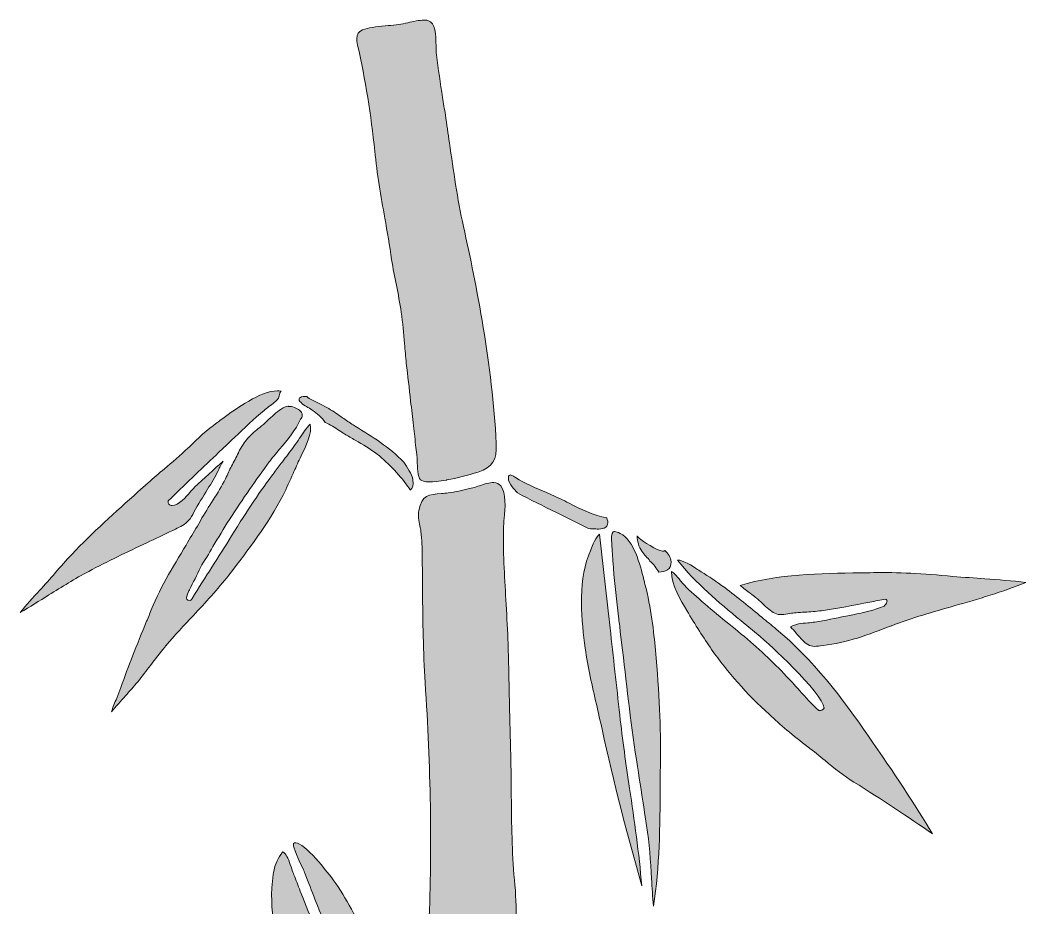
# Model space of a CAD drawing. Header units: inches. Extents: x 36 to 174, y -287 to -10.
# Drawn here: x 68.6 to 174, y -103.4 to -10.4 of the extents above; entities that cross this region are included whole.
import ezdxf

# ---------------------------------------------------------------- set-up
doc = ezdxf.new("R2010")
doc.units = ezdxf.units.IN
doc.header["$MEASUREMENT"] = 0
doc.layers.add('_U+0421_U+043B_U+043E_U+0439 1', color=7, linetype='Continuous')

# ---------------------------------------------------------------- blocks, each defined once
blk = doc.blocks.new('block 2')
at = {"layer": '_U+0421_U+043B_U+043E_U+0439 1', "true_color": 0xffffff}
h = blk.add_hatch(color=7, dxfattribs=at)
h.dxf.hatch_style = 2
edge = h.paths.add_edge_path()
edge.add_spline(control_points=[(105.8, -24.13), (106.04, -26.49), (106.45, -28.87), (106.86, -31.16), (107.1, -32.58), (107.36, -34.05), (107.57, -35.51), (107.71, -36.41), (107.89, -37.32), (108.07, -38.2), (108.25, -39.12), (108.44, -40.07), (108.58, -41.02), (108.73, -42.12), (108.83, -43.24), (108.92, -44.31), (108.98, -45), (109.04, -45.68), (109.11, -46.36), (109.11, -46.36), (109.11, -46.36), (109.11, -46.36), (109.26, -47.69), (109.41, -49.01), (109.56, -50.34), (109.66, -51.19), (109.76, -52.05), (109.85, -52.91), (109.94, -53.67), (110.03, -54.43), (110.12, -55.19), (110.12, -55.19), (110.21, -55.93), (110.21, -55.93), (110.23, -56.08), (110.24, -56.31), (110.25, -56.57), (110.27, -57.22), (110.31, -58.3), (110.59, -58.57), (110.88, -58.85), (111.79, -58.86), (113.31, -58.6), (113.31, -58.6), (113.37, -58.58), (113.37, -58.58), (114.42, -58.4), (115.51, -58.13), (116.62, -57.76), (118.16, -57.26), (118.62, -56.53), (118.53, -54.77), (118.1, -46.44), (116.47, -38.24), (115.1, -32.04), (114.46, -29.14), (114.04, -26.16), (113.63, -23.28), (113.49, -22.3), (113.34, -21.32), (113.2, -20.34), (113.1, -19.73), (113.01, -19.12), (112.91, -18.51), (112.69, -17.05), (112.45, -15.55), (112.26, -14.05), (112.23, -13.79), (112.22, -13.45), (112.22, -13.09), (112.21, -12), (112.19, -10.66), (111.36, -10.45), (111.24, -10.42), (111.1, -10.41), (110.95, -10.41), (110.45, -10.41), (109.83, -10.56), (109.26, -10.69), (108.92, -10.77), (108.59, -10.84), (108.32, -10.88), (107.95, -10.92), (107.58, -10.96), (107.22, -10.99), (106.78, -11.03), (106.33, -11.07), (105.89, -11.13), (105, -11.27), (104.34, -11.4), (104.08, -11.79), (103.9, -12.05), (103.88, -12.44), (104.01, -13.02), (104.82, -16.64), (105.42, -20.38), (105.8, -24.13)], knot_values=[0, 0, 0, 0, 1, 1, 1, 2, 2, 2, 3, 3, 3, 4, 4, 4, 5, 5, 5, 6, 6, 6, 7, 7, 7, 8, 8, 8, 9, 9, 9, 10, 10, 10, 11, 11, 11, 12, 12, 12, 13, 13, 13, 14, 14, 14, 15, 15, 15, 16, 16, 16, 17, 17, 17, 18, 18, 18, 19, 19, 19, 20, 20, 20, 21, 21, 21, 22, 22, 22, 23, 23, 23, 24, 24, 24, 25, 25, 25, 26, 26, 26, 27, 27, 27, 28, 28, 28, 29, 29, 29, 30, 30, 30, 31, 31, 31, 32, 32, 32, 32], degree=3, periodic=1)
h = blk.add_hatch(color=7, dxfattribs=at)
h.dxf.hatch_style = 2
edge = h.paths.add_edge_path()
edge.add_spline(control_points=[(75.83, -68.17), (77.83, -67.12), (79.9, -66.13), (81.91, -65.18), (82.81, -64.75), (83.72, -64.32), (84.63, -63.88), (84.72, -63.83), (84.82, -63.79), (84.92, -63.74), (85.44, -63.49), (85.93, -63.26), (86.3, -62.85), (86.51, -62.61), (86.69, -62.28), (86.86, -61.96), (87.3, -61.14), (87.81, -60.36), (88.29, -59.56), (88.67, -58.93), (89.07, -58.3), (89.39, -57.63), (89.47, -57.46), (89.56, -57.28), (89.65, -57.11), (89.72, -56.97), (89.8, -56.72), (89.91, -56.62), (88.93, -57.51), (87.91, -58.43), (86.93, -59.36), (86.82, -59.46), (86.68, -59.62), (86.51, -59.81), (86, -60.4), (85.27, -61.24), (84.57, -61.27), (84.45, -61.25), (84.31, -61.22), (84.23, -61.14), (84.16, -61.05), (84.15, -60.92), (84.16, -60.79), (85.8, -59.15), (87.51, -57.54), (89.17, -55.98), (89.71, -55.46), (90.26, -54.95), (90.8, -54.43), (90.8, -54.43), (91.14, -54.11), (91.14, -54.11), (92.13, -53.17), (93.15, -52.2), (94.21, -51.3), (94.36, -51.17), (94.54, -51.04), (94.72, -50.91), (95.1, -50.63), (95.5, -50.34), (95.71, -50.03), (95.72, -50.01), (95.75, -49.89), (95.78, -49.78), (95.83, -49.59), (95.86, -49.47), (95.88, -49.42), (95.91, -49.36), (95.95, -49.32), (95.99, -49.29), (95.86, -49.27), (95.73, -49.25), (95.59, -49.25), (93.85, -49.25), (91.25, -51.15), (89.89, -52.14), (89.66, -52.31), (89.46, -52.46), (89.29, -52.58), (88.22, -53.33), (87.27, -54.25), (86.35, -55.14), (86.35, -55.14), (86.21, -55.27), (86.21, -55.27), (85.42, -56.03), (84.58, -56.74), (83.76, -57.43), (83.2, -57.9), (82.61, -58.4), (82.05, -58.9), (82.05, -58.9), (80.99, -59.85), (80.99, -59.85), (78.65, -61.94), (76.23, -64.11), (74.06, -66.39), (73.47, -67.02), (72.89, -67.68), (72.33, -68.33), (71.8, -68.94), (71.25, -69.58), (70.68, -70.18), (69.98, -70.93), (69.27, -71.69), (68.65, -72.48), (69.67, -71.89), (70.68, -71.26), (71.66, -70.64), (73.01, -69.8), (74.4, -68.93), (75.83, -68.17)], knot_values=[0, 0, 0, 0, 1, 1, 1, 2, 2, 2, 3, 3, 3, 4, 4, 4, 5, 5, 5, 6, 6, 6, 7, 7, 7, 8, 8, 8, 9, 9, 9, 10, 10, 10, 11, 11, 11, 12, 12, 12, 13, 13, 13, 14, 14, 14, 15, 15, 15, 16, 16, 16, 17, 17, 17, 18, 18, 18, 19, 19, 19, 20, 20, 20, 21, 21, 21, 22, 22, 22, 23, 23, 23, 24, 24, 24, 25, 25, 25, 26, 26, 26, 27, 27, 27, 28, 28, 28, 29, 29, 29, 30, 30, 30, 31, 31, 31, 32, 32, 32, 33, 33, 33, 34, 34, 34, 35, 35, 35, 36, 36, 36, 37, 37, 37, 37], degree=3, periodic=1)
h = blk.add_hatch(color=7, dxfattribs=at)
h.dxf.hatch_style = 2
edge = h.paths.add_edge_path()
edge.add_spline(control_points=[(99.26, -51.27), (99.76, -51.63), (100.28, -52.04), (100.61, -52.57), (101.11, -52.76), (101.62, -53.1), (102.09, -53.41), (102.28, -53.54), (102.46, -53.66), (102.63, -53.77), (103, -53.99), (103.37, -54.21), (103.75, -54.42), (104.54, -54.87), (105.35, -55.34), (106.06, -55.9), (107.26, -56.84), (108.57, -58.24), (109.4, -59.46), (109.45, -59.53), (109.48, -59.6), (109.51, -59.67), (109.76, -59.47), (109.88, -59.11), (109.8, -58.58), (109.69, -57.94), (109.2, -57.28), (108.85, -56.72), (107.31, -55.15), (105.57, -54.07), (103.74, -52.94), (103.74, -52.94), (103.55, -52.82), (103.55, -52.82), (103.17, -52.59), (102.8, -52.32), (102.43, -52.07), (101.97, -51.74), (101.49, -51.41), (100.99, -51.12), (100.43, -50.79), (99.81, -50.5), (99.27, -50.24), (98.99, -50.1), (98.81, -49.99), (98.67, -49.86), (98.54, -49.85), (98.41, -49.84), (98.3, -49.85), (97.83, -49.93), (97.72, -50.15), (98.08, -50.49), (98.42, -50.81), (98.87, -51.01), (99.26, -51.27)], knot_values=[0, 0, 0, 0, 1, 1, 1, 2, 2, 2, 3, 3, 3, 4, 4, 4, 5, 5, 5, 6, 6, 6, 7, 7, 7, 8, 8, 8, 9, 9, 9, 10, 10, 10, 11, 11, 11, 12, 12, 12, 13, 13, 13, 14, 14, 14, 15, 15, 15, 16, 16, 16, 17, 17, 17, 18, 18, 18, 18], degree=3, periodic=1)
h = blk.add_hatch(color=7, dxfattribs=at)
h.dxf.hatch_style = 2
edge = h.paths.add_edge_path()
edge.add_spline(control_points=[(94.13, -52.77), (94.01, -52.87), (93.89, -52.98), (93.77, -53.08), (93.32, -53.44), (92.88, -53.81), (92.5, -54.23), (92.32, -54.44), (92.14, -54.65), (92, -54.88), (91.83, -55.13), (91.68, -55.41), (91.54, -55.7), (91.53, -55.72), (91.52, -55.73), (91.51, -55.74), (91.3, -56.22), (91.04, -56.67), (90.8, -57.13), (90.57, -57.56), (90.39, -58.02), (90.16, -58.46), (89.77, -59.22), (89.34, -59.96), (88.88, -60.68), (88.42, -61.4), (87.95, -62.1), (87.54, -62.86), (87.54, -62.86), (87.22, -63.42), (87.22, -63.42), (86.83, -64.08), (86.43, -64.75), (86.03, -65.41), (84.63, -67.73), (83.18, -70.13), (82.2, -72.67), (82.2, -72.68), (81.9, -73.4), (81.9, -73.4), (81.41, -74.59), (80.9, -75.83), (80.42, -77.06), (80.02, -78.1), (79.59, -79.21), (79.2, -80.34), (79.07, -80.71), (78.92, -81.08), (78.77, -81.44), (78.57, -81.91), (78.37, -82.4), (78.22, -82.9), (78.69, -82.31), (79.19, -81.75), (79.69, -81.2), (80.12, -80.72), (80.56, -80.23), (80.97, -79.74), (81.42, -79.18), (81.87, -78.59), (82.3, -78.03), (82.79, -77.39), (83.29, -76.73), (83.82, -76.1), (83.83, -76.08), (83.85, -76.07), (83.86, -76.05), (83.86, -76.05), (83.86, -76.03), (83.86, -76.03), (83.88, -76), (83.9, -75.97), (83.93, -75.94), (83.93, -75.94), (83.91, -75.98), (83.91, -75.98), (84.84, -74.88), (85.83, -73.82), (86.8, -72.79), (88.06, -71.44), (89.36, -70.04), (90.51, -68.56), (92.54, -65.93), (94.64, -63.21), (96.19, -60.18), (96.57, -59.44), (96.91, -58.66), (97.25, -57.91), (97.49, -57.37), (97.73, -56.84), (97.98, -56.31), (97.98, -56.31), (98.1, -56.05), (98.1, -56.05), (98.53, -55.18), (99.28, -53.63), (99.04, -52.73), (98.63, -53.16), (98.27, -53.7), (97.92, -54.22), (97.72, -54.53), (97.53, -54.81), (97.33, -55.08), (96.93, -55.62), (96.52, -56.15), (96.12, -56.69), (95.83, -57.07), (95.54, -57.45), (95.25, -57.83), (93.87, -59.67), (92.46, -61.77), (90.81, -64.44), (90.13, -65.55), (89.42, -66.67), (88.73, -67.74), (88.05, -68.81), (87.35, -69.91), (86.68, -71), (86.65, -71.04), (86.63, -71.09), (86.6, -71.13), (86.54, -71.18), (86.49, -71.23), (86.45, -71.23), (85.72, -71.25), (86.29, -70.31), (86.39, -70.11), (86.79, -69.33), (87.16, -68.55), (87.53, -67.76), (87.98, -67.03), (88.43, -66.3), (88.85, -65.58), (89.41, -64.64), (89.98, -63.67), (90.58, -62.74), (92.01, -60.52), (93.37, -58.55), (94.75, -56.71), (95.07, -56.27), (95.44, -55.84), (95.83, -55.38), (96.67, -54.38), (97.53, -53.36), (98.03, -52.23), (98.14, -52.12), (98.19, -51.97), (98.2, -51.83), (98.2, -51.63), (98.11, -51.43), (97.93, -51.29), (97.65, -51.08), (97.15, -50.85), (96.78, -50.88), (96.75, -50.87), (96.71, -50.87), (96.68, -50.87), (96.54, -50.87), (96.41, -50.93), (96.2, -51.05), (95.69, -51.32), (95.2, -51.78), (94.72, -52.23), (94.52, -52.42), (94.32, -52.61), (94.13, -52.77)], knot_values=[0, 0, 0, 0, 1, 1, 1, 2, 2, 2, 3, 3, 3, 4, 4, 4, 5, 5, 5, 6, 6, 6, 7, 7, 7, 8, 8, 8, 9, 9, 9, 10, 10, 10, 11, 11, 11, 12, 12, 12, 13, 13, 13, 14, 14, 14, 15, 15, 15, 16, 16, 16, 17, 17, 17, 18, 18, 18, 19, 19, 19, 20, 20, 20, 21, 21, 21, 22, 22, 22, 23, 23, 23, 24, 24, 24, 25, 25, 25, 26, 26, 26, 27, 27, 27, 28, 28, 28, 29, 29, 29, 30, 30, 30, 31, 31, 31, 32, 32, 32, 33, 33, 33, 34, 34, 34, 35, 35, 35, 36, 36, 36, 37, 37, 37, 38, 38, 38, 39, 39, 39, 40, 40, 40, 41, 41, 41, 42, 42, 42, 43, 43, 43, 44, 44, 44, 45, 45, 45, 46, 46, 46, 47, 47, 47, 48, 48, 48, 49, 49, 49, 50, 50, 50, 51, 51, 51, 52, 52, 52, 53, 53, 53, 54, 54, 54, 55, 55, 55, 55], degree=3, periodic=1)
h = blk.add_hatch(color=7, dxfattribs=at)
h.dxf.hatch_style = 2
edge = h.paths.add_edge_path()
edge.add_spline(control_points=[(116.79, -59.2), (116.53, -59.28), (116.29, -59.36), (116.07, -59.42), (116.07, -59.42), (115.72, -59.5), (115.72, -59.5), (114.99, -59.68), (114.25, -59.86), (113.51, -59.95), (113.26, -59.98), (113.03, -59.99), (112.8, -60.01), (111.49, -60.12), (110.7, -60.18), (110.42, -61.8), (110.32, -62.35), (110.42, -62.87), (110.53, -63.41), (110.57, -63.61), (110.61, -63.8), (110.64, -64), (110.76, -64.85), (110.77, -65.7), (110.77, -66.53), (110.78, -66.72), (110.78, -66.91), (110.78, -67.09), (110.8, -68.13), (110.8, -69.16), (110.81, -70.2), (110.84, -73.36), (110.87, -76.63), (111.08, -79.82), (111.67, -88.58), (111.81, -97.1), (111.48, -105.13), (111.48, -105.13), (111.47, -105.26), (111.47, -105.26), (111.39, -107.22), (111.31, -109.06), (113.35, -109.67), (115.36, -110.28), (117.09, -110.54), (118.95, -109.85), (119.11, -109.79), (119.28, -109.74), (119.46, -109.69), (119.97, -109.55), (120.46, -109.42), (120.68, -108.99), (120.92, -108.54), (120.82, -107.71), (120.74, -107.05), (120.71, -106.77), (120.68, -106.51), (120.67, -106.29), (120.66, -105.82), (120.65, -105.35), (120.64, -104.88), (120.61, -103.38), (120.59, -101.96), (120.44, -100.48), (120.16, -97.57), (120.14, -94.61), (120.11, -91.73), (120.1, -90.32), (120.09, -88.86), (120.05, -87.42), (119.99, -85.62), (119.96, -83.83), (119.92, -82.03), (119.87, -79.82), (119.83, -77.52), (119.75, -75.27), (119.7, -73.89), (119.62, -72.5), (119.54, -71.15), (119.39, -68.62), (119.23, -66), (119.3, -63.41), (119.31, -63.2), (119.33, -62.94), (119.36, -62.63), (119.46, -61.56), (119.61, -59.93), (119, -59.22), (118.82, -59), (118.58, -58.89), (118.27, -58.87), (117.85, -58.84), (117.28, -59.03), (116.79, -59.2)], knot_values=[0, 0, 0, 0, 1, 1, 1, 2, 2, 2, 3, 3, 3, 4, 4, 4, 5, 5, 5, 6, 6, 6, 7, 7, 7, 8, 8, 8, 9, 9, 9, 10, 10, 10, 11, 11, 11, 12, 12, 12, 13, 13, 13, 14, 14, 14, 15, 15, 15, 16, 16, 16, 17, 17, 17, 18, 18, 18, 19, 19, 19, 20, 20, 20, 21, 21, 21, 22, 22, 22, 23, 23, 23, 24, 24, 24, 25, 25, 25, 26, 26, 26, 27, 27, 27, 28, 28, 28, 29, 29, 29, 30, 30, 30, 31, 31, 31, 31], degree=3, periodic=1)
h = blk.add_hatch(color=7, dxfattribs=at)
h.dxf.hatch_style = 2
edge = h.paths.add_edge_path()
edge.add_spline(control_points=[(120.74, -59.95), (122.09, -60.66), (123.48, -61.34), (124.83, -62), (125.94, -62.55), (127.09, -63.11), (128.21, -63.69), (128.46, -63.7), (128.71, -63.71), (128.95, -63.73), (129.36, -63.75), (130.04, -63.78), (130.2, -63.24), (130.26, -63.03), (130.19, -62.78), (130.1, -62.56), (128.75, -62.33), (127.43, -61.67), (126.16, -61.02), (125.56, -60.72), (124.94, -60.41), (124.33, -60.15), (124.33, -60.15), (123.78, -59.91), (123.78, -59.91), (122.68, -59.45), (121.54, -58.97), (120.56, -58.33), (120.39, -58.22), (120.27, -58.17), (120.18, -58.14), (120.11, -58.11), (120.07, -58.1), (120.03, -58.05), (119.9, -58.07), (119.81, -58.12), (119.8, -58.35), (119.79, -58.7), (120, -59.06), (120.21, -59.32), (120.4, -59.54), (120.58, -59.73), (120.74, -59.95)], knot_values=[0, 0, 0, 0, 1, 1, 1, 2, 2, 2, 3, 3, 3, 4, 4, 4, 5, 5, 5, 6, 6, 6, 7, 7, 7, 8, 8, 8, 9, 9, 9, 10, 10, 10, 11, 11, 11, 12, 12, 12, 13, 13, 13, 14, 14, 14, 14], degree=3, periodic=1)
h = blk.add_hatch(color=7, dxfattribs=at)
h.dxf.hatch_style = 2
edge = h.paths.add_edge_path()
edge.add_spline(control_points=[(128.23, -66.43), (128.23, -66.43), (128.19, -66.53), (128.19, -66.53), (127.09, -69.51), (127.47, -73.48), (127.85, -76.22), (128.13, -78.21), (128.58, -80.18), (129.02, -82.09), (129.22, -82.95), (129.43, -83.84), (129.62, -84.72), (130.79, -90.23), (132.29, -95.76), (133.77, -101.13), (133.5, -97.7), (133, -94.25), (132.5, -90.91), (132.13, -88.4), (131.75, -85.8), (131.47, -83.23), (131.14, -80.19), (130.79, -77.1), (130.46, -74.11), (130.09, -70.89), (129.72, -67.55), (129.36, -64.27), (129.04, -64.52), (128.66, -65.24), (128.23, -66.43)], knot_values=[0, 0, 0, 0, 1, 1, 1, 2, 2, 2, 3, 3, 3, 4, 4, 4, 5, 5, 5, 6, 6, 6, 7, 7, 7, 8, 8, 8, 9, 9, 9, 10, 10, 10, 10], degree=3, periodic=1)
h = blk.add_hatch(color=7, dxfattribs=at)
h.dxf.hatch_style = 2
edge = h.paths.add_edge_path()
edge.add_spline(control_points=[(130.63, -65.29), (130.67, -65.98), (130.72, -66.68), (130.77, -67.36), (130.77, -67.36), (130.81, -67.85), (130.81, -67.85), (130.93, -69.54), (131.14, -71.26), (131.34, -72.92), (131.41, -73.45), (131.47, -73.98), (131.53, -74.5), (131.53, -74.5), (131.76, -76.44), (131.76, -76.44), (132.22, -80.44), (132.7, -84.59), (133.33, -88.63), (133.33, -88.63), (133.33, -88.63), (133.33, -88.63), (133.58, -90.23), (133.83, -91.83), (134.08, -93.43), (134.08, -93.43), (134.29, -94.79), (134.29, -94.79), (134.58, -96.65), (134.69, -98.53), (134.8, -100.36), (134.85, -101.31), (134.91, -102.28), (135, -103.25), (135.66, -99.11), (135.68, -94.83), (135.71, -90.69), (135.71, -89.8), (135.72, -88.91), (135.73, -88.02), (135.78, -84.58), (135.61, -80.89), (135.21, -76.42), (135.04, -74.5), (134.76, -71.98), (134.11, -69.5), (134.07, -69.35), (134.03, -69.2), (133.99, -69.04), (133.58, -67.4), (132.96, -64.93), (131.53, -64.19), (131.28, -64.07), (131.07, -64), (130.93, -64), (130.87, -64), (130.82, -64.01), (130.79, -64.03), (130.58, -64.17), (130.6, -64.74), (130.63, -65.25), (130.63, -65.25), (130.63, -65.29), (130.63, -65.29)], knot_values=[0, 0, 0, 0, 1, 1, 1, 2, 2, 2, 3, 3, 3, 4, 4, 4, 5, 5, 5, 6, 6, 6, 7, 7, 7, 8, 8, 8, 9, 9, 9, 10, 10, 10, 11, 11, 11, 12, 12, 12, 13, 13, 13, 14, 14, 14, 15, 15, 15, 16, 16, 16, 17, 17, 17, 18, 18, 18, 19, 19, 19, 20, 20, 20, 21, 21, 21, 21], degree=3, periodic=1)
h = blk.add_hatch(color=7, dxfattribs=at)
h.dxf.hatch_style = 2
edge = h.paths.add_edge_path()
edge.add_spline(control_points=[(134.63, -67.09), (135.03, -67.43), (135.32, -67.82), (135.56, -68.25), (136.23, -68.23), (136.89, -67.98), (136.85, -67.18), (136.83, -66.71), (136.56, -66.29), (136.2, -66), (136.2, -66), (136.2, -66), (136.2, -66), (136.12, -66.05), (136.09, -66.07), (135.95, -66.06), (135.42, -66), (133.84, -65.02), (133.49, -64.68), (133.41, -64.61), (133.35, -64.53), (133.29, -64.45), (133.33, -65.02), (133.44, -65.58), (133.78, -66.07), (134.03, -66.43), (134.39, -66.73), (134.63, -67.09)], knot_values=[0, 0, 0, 0, 1, 1, 1, 2, 2, 2, 3, 3, 3, 4, 4, 4, 5, 5, 5, 6, 6, 6, 7, 7, 7, 8, 8, 8, 9, 9, 9, 9], degree=3, periodic=1)
h = blk.add_hatch(color=7, dxfattribs=at)
h.dxf.hatch_style = 2
edge = h.paths.add_edge_path()
edge.add_spline(control_points=[(141.1, -76.35), (142.75, -78.73), (144.73, -80.96), (147.16, -83.18), (148.22, -84.15), (149.64, -85.41), (151.17, -86.55), (151.79, -87.01), (152.39, -87.51), (152.98, -87.99), (153.94, -88.78), (154.93, -89.59), (156, -90.25), (158.88, -92.02), (161.73, -93.95), (164.24, -95.67), (162.41, -92.65), (160.26, -89.37), (157.52, -85.42), (154.88, -81.61), (151.66, -77.3), (147.85, -74.21), (147.36, -73.8), (146.86, -73.39), (146.36, -72.98), (145.11, -71.94), (143.8, -70.87), (142.47, -69.87), (141.6, -69.23), (140.8, -68.69), (140.01, -68.22), (139.91, -68.15), (139.78, -68.07), (139.63, -67.97), (139.08, -67.61), (138.11, -66.98), (137.52, -66.98), (139.44, -69.42), (141.83, -71.4), (144.15, -73.31), (144.93, -73.95), (145.74, -74.62), (146.52, -75.3), (146.58, -75.35), (152.79, -80.89), (152.87, -82.49), (152.75, -82.69), (152.59, -82.81), (152.33, -82.74), (151.59, -82.11), (150.93, -81.37), (150.29, -80.65), (150.11, -80.44), (149.93, -80.24), (149.75, -80.04), (148.36, -78.49), (146.81, -76.98), (145.16, -75.55), (144.32, -74.83), (143.44, -74.11), (142.59, -73.42), (141.76, -72.74), (140.89, -72.03), (140.06, -71.31), (139.29, -70.65), (138.62, -70.01), (138.01, -69.36), (137.9, -69.24), (137.79, -69.1), (137.68, -68.96), (137.45, -68.68), (137.19, -68.36), (136.9, -68.17), (136.84, -69.54), (137.87, -71.24), (138.49, -72.28), (139.4, -73.79), (140.25, -75.12), (141.1, -76.35)], knot_values=[0, 0, 0, 0, 1, 1, 1, 2, 2, 2, 3, 3, 3, 4, 4, 4, 5, 5, 5, 6, 6, 6, 7, 7, 7, 8, 8, 8, 9, 9, 9, 10, 10, 10, 11, 11, 11, 12, 12, 12, 13, 13, 13, 14, 14, 14, 15, 15, 15, 16, 16, 16, 17, 17, 17, 18, 18, 18, 19, 19, 19, 20, 20, 20, 21, 21, 21, 22, 22, 22, 23, 23, 23, 24, 24, 24, 25, 25, 25, 26, 26, 26, 26], degree=3, periodic=1)
h = blk.add_hatch(color=7, dxfattribs=at)
h.dxf.hatch_style = 2
edge = h.paths.add_edge_path()
edge.add_spline(control_points=[(145.71, -70.91), (145.95, -71.09), (146.19, -71.31), (146.44, -71.55), (146.86, -71.94), (147.29, -72.35), (147.72, -72.56), (148.17, -72.78), (148.74, -72.69), (149.29, -72.59), (149.51, -72.56), (149.73, -72.52), (149.95, -72.5), (150.25, -72.48), (150.55, -72.46), (150.84, -72.44), (151.42, -72.41), (152.02, -72.37), (152.61, -72.29), (154.3, -72.05), (156.02, -71.71), (157.68, -71.39), (158.23, -71.28), (158.78, -71.18), (159.33, -71.07), (159.43, -71.12), (159.5, -71.2), (159.46, -71.37), (159.42, -71.53), (159.27, -71.67), (159.17, -71.8), (158.13, -72.26), (157.03, -72.48), (155.89, -72.71), (155.65, -72.76), (155.41, -72.81), (155.17, -72.86), (155.17, -72.86), (155.14, -72.86), (155.14, -72.86), (154.08, -73.09), (153, -73.31), (151.91, -73.48), (151.67, -73.52), (151.41, -73.54), (151.16, -73.56), (150.52, -73.61), (149.87, -73.66), (149.37, -73.99), (149.57, -74.19), (149.75, -74.42), (149.94, -74.63), (150.27, -75.02), (150.62, -75.43), (151, -75.72), (151.5, -76.1), (151.88, -76.05), (152.51, -75.97), (152.51, -75.97), (152.78, -75.94), (152.78, -75.94), (155.21, -75.68), (157.57, -74.78), (159.85, -73.9), (159.88, -73.88), (159.92, -73.87), (159.96, -73.86), (162.1, -73.04), (164.33, -72.41), (166.49, -71.79), (168.99, -71.08), (171.58, -70.34), (174.02, -69.32), (172.59, -69.16), (171.14, -69.05), (169.73, -68.95), (168.63, -68.87), (167.5, -68.79), (166.38, -68.69), (163.26, -68.39), (160.53, -68.26), (158.06, -68.3), (157.61, -68.31), (157.15, -68.32), (156.69, -68.32), (152.43, -68.38), (148.02, -68.44), (144.09, -69.64), (144.44, -69.93), (144.8, -70.21), (145.15, -70.47), (145.34, -70.62), (145.53, -70.76), (145.71, -70.91)], knot_values=[0, 0, 0, 0, 1, 1, 1, 2, 2, 2, 3, 3, 3, 4, 4, 4, 5, 5, 5, 6, 6, 6, 7, 7, 7, 8, 8, 8, 9, 9, 9, 10, 10, 10, 11, 11, 11, 12, 12, 12, 13, 13, 13, 14, 14, 14, 15, 15, 15, 16, 16, 16, 17, 17, 17, 18, 18, 18, 19, 19, 19, 20, 20, 20, 21, 21, 21, 22, 22, 22, 23, 23, 23, 24, 24, 24, 25, 25, 25, 26, 26, 26, 27, 27, 27, 28, 28, 28, 29, 29, 29, 30, 30, 30, 31, 31, 31, 31], degree=3, periodic=1)
h = blk.add_hatch(color=7, dxfattribs=at)
h.dxf.hatch_style = 2
edge = h.paths.add_edge_path()
edge.add_spline(control_points=[(111.36, -133.17), (111.23, -132.32), (111.09, -131.44), (110.91, -130.6), (110.54, -128.85), (110.12, -127.08), (109.71, -125.37), (109.47, -124.36), (109.23, -123.35), (108.99, -122.34), (108.82, -121.59), (108.65, -120.83), (108.48, -120.07), (107.53, -115.89), (106.55, -111.55), (105.07, -107.46), (104.17, -104.98), (103.07, -102.82), (101.71, -100.87), (100.75, -99.5), (98.47, -96.66), (97.52, -96.6), (97.42, -96.59), (97.35, -96.61), (97.29, -96.68), (97.21, -96.86), (97.52, -97.73), (98.25, -99.28), (98.36, -99.52), (98.45, -99.71), (98.48, -99.79), (98.48, -99.79), (98.77, -100.54), (98.77, -100.54), (99.1, -101.41), (99.44, -102.32), (99.8, -103.19), (100.84, -105.72), (101.79, -108.01), (102.84, -110.31), (102.84, -110.31), (102.91, -110.46), (102.91, -110.46), (103.65, -112.08), (104.41, -113.76), (105.03, -115.48), (105.15, -115.82), (105.28, -116.16), (105.42, -116.51), (105.9, -117.73), (106.43, -119.08), (106.39, -120.4), (106.37, -120.46), (106.34, -120.51), (106.31, -120.55), (106.09, -120.83), (105.82, -120.65), (105.64, -120.45), (105.45, -119.88), (105.25, -119.3), (105.06, -118.73), (104.66, -117.53), (104.24, -116.29), (103.79, -115.09), (103.08, -113.18), (102.19, -111.28), (101.33, -109.44), (100.8, -108.31), (100.26, -107.15), (99.76, -105.99), (99.24, -104.79), (98.73, -103.56), (98.25, -102.33), (98.25, -102.33), (97.99, -101.66), (97.99, -101.66), (97.77, -101.09), (97.55, -100.53), (97.33, -99.97), (97.25, -99.8), (97.18, -99.57), (97.1, -99.33), (96.92, -98.76), (96.69, -98.05), (96.4, -97.76), (96.23, -97.59), (96.18, -97.56), (96.16, -97.56), (96.14, -97.57), (96.04, -97.72), (95.96, -97.85), (95.92, -97.91), (95.88, -97.97), (95.83, -98.05), (95.42, -98.66), (95.27, -99.32), (95.17, -99.94), (94.87, -101.83), (95.02, -103.63), (95.2, -105.14), (95.2, -105.14), (95.2, -105.14), (95.2, -105.14), (95.37, -106.61), (95.73, -107.99), (96.32, -109.36), (96.41, -109.57), (96.5, -109.83), (96.59, -110.09), (96.71, -110.44), (96.84, -110.83), (96.99, -111.14), (97.15, -111.64), (97.46, -112.14), (97.65, -112.61), (97.81, -112.99), (98, -113.33), (98.2, -113.65), (98.34, -113.98), (98.53, -114.31), (98.71, -114.63), (98.82, -114.82), (98.92, -115), (99.01, -115.17), (99.7, -116.49), (100.52, -117.77), (101.31, -119.01), (101.31, -119.01), (101.8, -119.78), (101.8, -119.78), (103.28, -122.11), (104.76, -124.49), (106.2, -126.79), (108.02, -129.7), (109.9, -132.71), (111.79, -135.66), (111.61, -134.83), (111.48, -133.99), (111.36, -133.17)], knot_values=[0, 0, 0, 0, 1, 1, 1, 2, 2, 2, 3, 3, 3, 4, 4, 4, 5, 5, 5, 6, 6, 6, 7, 7, 7, 8, 8, 8, 9, 9, 9, 10, 10, 10, 11, 11, 11, 12, 12, 12, 13, 13, 13, 14, 14, 14, 15, 15, 15, 16, 16, 16, 17, 17, 17, 18, 18, 18, 19, 19, 19, 20, 20, 20, 21, 21, 21, 22, 22, 22, 23, 23, 23, 24, 24, 24, 25, 25, 25, 26, 26, 26, 27, 27, 27, 28, 28, 28, 29, 29, 29, 30, 30, 30, 31, 31, 31, 32, 32, 32, 33, 33, 33, 34, 34, 34, 35, 35, 35, 36, 36, 36, 37, 37, 37, 38, 38, 38, 39, 39, 39, 40, 40, 40, 41, 41, 41, 42, 42, 42, 43, 43, 43, 44, 44, 44, 45, 45, 45, 46, 46, 46, 46], degree=3, periodic=1)
at = {"layer": '_U+0421_U+043B_U+043E_U+0439 1', "lineweight": 0}
for points, knots in [([(105.8, -24.13), (106.04, -26.49), (106.45, -28.87), (106.86, -31.16), (107.1, -32.58), (107.36, -34.05), (107.57, -35.51), (107.71, -36.41), (107.89, -37.32), (108.07, -38.2), (108.25, -39.12), (108.44, -40.07), (108.58, -41.02), (108.73, -42.12), (108.83, -43.24), (108.92, -44.31), (108.98, -45), (109.04, -45.68), (109.11, -46.36), (109.11, -46.36), (109.11, -46.36), (109.11, -46.36), (109.26, -47.69), (109.41, -49.01), (109.56, -50.34), (109.66, -51.19), (109.76, -52.05), (109.85, -52.91), (109.94, -53.67), (110.03, -54.43), (110.12, -55.19), (110.12, -55.19), (110.21, -55.93), (110.21, -55.93), (110.23, -56.08), (110.24, -56.31), (110.25, -56.57), (110.27, -57.22), (110.31, -58.3), (110.59, -58.57), (110.88, -58.85), (111.79, -58.86), (113.31, -58.6), (113.31, -58.6), (113.37, -58.58), (113.37, -58.58), (114.42, -58.4), (115.51, -58.13), (116.62, -57.76), (118.16, -57.26), (118.62, -56.53), (118.53, -54.77), (118.1, -46.44), (116.47, -38.24), (115.1, -32.04), (114.46, -29.14), (114.04, -26.16), (113.63, -23.28), (113.49, -22.3), (113.34, -21.32), (113.2, -20.34), (113.1, -19.73), (113.01, -19.12), (112.91, -18.51), (112.69, -17.05), (112.45, -15.55), (112.26, -14.05), (112.23, -13.79), (112.22, -13.45), (112.22, -13.09), (112.21, -12), (112.19, -10.66), (111.36, -10.45), (111.24, -10.42), (111.1, -10.41), (110.95, -10.41), (110.45, -10.41), (109.83, -10.56), (109.26, -10.69), (108.92, -10.77), (108.59, -10.84), (108.32, -10.88), (107.95, -10.92), (107.58, -10.96), (107.22, -10.99), (106.78, -11.03), (106.33, -11.07), (105.89, -11.13), (105, -11.27), (104.34, -11.4), (104.08, -11.79), (103.9, -12.05), (103.88, -12.44), (104.01, -13.02), (104.82, -16.64), (105.42, -20.38), (105.8, -24.13)], [0, 0, 0, 0, 1, 1, 1, 2, 2, 2, 3, 3, 3, 4, 4, 4, 5, 5, 5, 6, 6, 6, 7, 7, 7, 8, 8, 8, 9, 9, 9, 10, 10, 10, 11, 11, 11, 12, 12, 12, 13, 13, 13, 14, 14, 14, 15, 15, 15, 16, 16, 16, 17, 17, 17, 18, 18, 18, 19, 19, 19, 20, 20, 20, 21, 21, 21, 22, 22, 22, 23, 23, 23, 24, 24, 24, 25, 25, 25, 26, 26, 26, 27, 27, 27, 28, 28, 28, 29, 29, 29, 30, 30, 30, 31, 31, 31, 32, 32, 32, 32]), ([(75.83, -68.17), (77.83, -67.12), (79.9, -66.13), (81.91, -65.18), (82.81, -64.75), (83.72, -64.32), (84.63, -63.88), (84.72, -63.83), (84.82, -63.79), (84.92, -63.74), (85.44, -63.49), (85.93, -63.26), (86.3, -62.85), (86.51, -62.61), (86.69, -62.28), (86.86, -61.96), (87.3, -61.14), (87.81, -60.36), (88.29, -59.56), (88.67, -58.93), (89.07, -58.3), (89.39, -57.63), (89.47, -57.46), (89.56, -57.28), (89.65, -57.11), (89.72, -56.97), (89.8, -56.72), (89.91, -56.62), (88.93, -57.51), (87.91, -58.43), (86.93, -59.36), (86.82, -59.46), (86.68, -59.62), (86.51, -59.81), (86, -60.4), (85.27, -61.24), (84.57, -61.27), (84.45, -61.25), (84.31, -61.22), (84.23, -61.14), (84.16, -61.05), (84.15, -60.92), (84.16, -60.79), (85.8, -59.15), (87.51, -57.54), (89.17, -55.98), (89.71, -55.46), (90.26, -54.95), (90.8, -54.43), (90.8, -54.43), (91.14, -54.11), (91.14, -54.11), (92.13, -53.17), (93.15, -52.2), (94.21, -51.3), (94.36, -51.17), (94.54, -51.04), (94.72, -50.91), (95.1, -50.63), (95.5, -50.34), (95.71, -50.03), (95.72, -50.01), (95.75, -49.89), (95.78, -49.78), (95.83, -49.59), (95.86, -49.47), (95.88, -49.42), (95.91, -49.36), (95.95, -49.32), (95.99, -49.29), (95.86, -49.27), (95.73, -49.25), (95.59, -49.25), (93.85, -49.25), (91.25, -51.15), (89.89, -52.14), (89.66, -52.31), (89.46, -52.46), (89.29, -52.58), (88.22, -53.33), (87.27, -54.25), (86.35, -55.14), (86.35, -55.14), (86.21, -55.27), (86.21, -55.27), (85.42, -56.03), (84.58, -56.74), (83.76, -57.43), (83.2, -57.9), (82.61, -58.4), (82.05, -58.9), (82.05, -58.9), (80.99, -59.85), (80.99, -59.85), (78.65, -61.94), (76.23, -64.11), (74.06, -66.39), (73.47, -67.02), (72.89, -67.68), (72.33, -68.33), (71.8, -68.94), (71.25, -69.58), (70.68, -70.18), (69.98, -70.93), (69.27, -71.69), (68.65, -72.48), (69.67, -71.89), (70.68, -71.26), (71.66, -70.64), (73.01, -69.8), (74.4, -68.93), (75.83, -68.17)], [0, 0, 0, 0, 1, 1, 1, 2, 2, 2, 3, 3, 3, 4, 4, 4, 5, 5, 5, 6, 6, 6, 7, 7, 7, 8, 8, 8, 9, 9, 9, 10, 10, 10, 11, 11, 11, 12, 12, 12, 13, 13, 13, 14, 14, 14, 15, 15, 15, 16, 16, 16, 17, 17, 17, 18, 18, 18, 19, 19, 19, 20, 20, 20, 21, 21, 21, 22, 22, 22, 23, 23, 23, 24, 24, 24, 25, 25, 25, 26, 26, 26, 27, 27, 27, 28, 28, 28, 29, 29, 29, 30, 30, 30, 31, 31, 31, 32, 32, 32, 33, 33, 33, 34, 34, 34, 35, 35, 35, 36, 36, 36, 37, 37, 37, 37]), ([(99.26, -51.27), (99.76, -51.63), (100.28, -52.04), (100.61, -52.57), (101.11, -52.76), (101.62, -53.1), (102.09, -53.41), (102.28, -53.54), (102.46, -53.66), (102.63, -53.77), (103, -53.99), (103.37, -54.21), (103.75, -54.42), (104.54, -54.87), (105.35, -55.34), (106.06, -55.9), (107.26, -56.84), (108.57, -58.24), (109.4, -59.46), (109.45, -59.53), (109.48, -59.6), (109.51, -59.67), (109.76, -59.47), (109.88, -59.11), (109.8, -58.58), (109.69, -57.94), (109.2, -57.28), (108.85, -56.72), (107.31, -55.15), (105.57, -54.07), (103.74, -52.94), (103.74, -52.94), (103.55, -52.82), (103.55, -52.82), (103.17, -52.59), (102.8, -52.32), (102.43, -52.07), (101.97, -51.74), (101.49, -51.41), (100.99, -51.12), (100.43, -50.79), (99.81, -50.5), (99.27, -50.24), (98.99, -50.1), (98.81, -49.99), (98.67, -49.86), (98.54, -49.85), (98.41, -49.84), (98.3, -49.85), (97.83, -49.93), (97.72, -50.15), (98.08, -50.49), (98.42, -50.81), (98.87, -51.01), (99.26, -51.27)], [0, 0, 0, 0, 1, 1, 1, 2, 2, 2, 3, 3, 3, 4, 4, 4, 5, 5, 5, 6, 6, 6, 7, 7, 7, 8, 8, 8, 9, 9, 9, 10, 10, 10, 11, 11, 11, 12, 12, 12, 13, 13, 13, 14, 14, 14, 15, 15, 15, 16, 16, 16, 17, 17, 17, 18, 18, 18, 18]), ([(94.13, -52.77), (94.01, -52.87), (93.89, -52.98), (93.77, -53.08), (93.32, -53.44), (92.88, -53.81), (92.5, -54.23), (92.32, -54.44), (92.14, -54.65), (92, -54.88), (91.83, -55.13), (91.68, -55.41), (91.54, -55.7), (91.53, -55.72), (91.52, -55.73), (91.51, -55.74), (91.3, -56.22), (91.04, -56.67), (90.8, -57.13), (90.57, -57.56), (90.39, -58.02), (90.16, -58.46), (89.77, -59.22), (89.34, -59.96), (88.88, -60.68), (88.42, -61.4), (87.95, -62.1), (87.54, -62.86), (87.54, -62.86), (87.22, -63.42), (87.22, -63.42), (86.83, -64.08), (86.43, -64.75), (86.03, -65.41), (84.63, -67.73), (83.18, -70.13), (82.2, -72.67), (82.2, -72.68), (81.9, -73.4), (81.9, -73.4), (81.41, -74.59), (80.9, -75.83), (80.42, -77.06), (80.02, -78.1), (79.59, -79.21), (79.2, -80.34), (79.07, -80.71), (78.92, -81.08), (78.77, -81.44), (78.57, -81.91), (78.37, -82.4), (78.22, -82.9), (78.69, -82.31), (79.19, -81.75), (79.69, -81.2), (80.12, -80.72), (80.56, -80.23), (80.97, -79.74), (81.42, -79.18), (81.87, -78.59), (82.3, -78.03), (82.79, -77.39), (83.29, -76.73), (83.82, -76.1), (83.83, -76.08), (83.85, -76.07), (83.86, -76.05), (83.86, -76.05), (83.86, -76.03), (83.86, -76.03), (83.88, -76), (83.9, -75.97), (83.93, -75.94), (83.93, -75.94), (83.91, -75.98), (83.91, -75.98), (84.84, -74.88), (85.83, -73.82), (86.8, -72.79), (88.06, -71.44), (89.36, -70.04), (90.51, -68.56), (92.54, -65.93), (94.64, -63.21), (96.19, -60.18), (96.57, -59.44), (96.91, -58.66), (97.25, -57.91), (97.49, -57.37), (97.73, -56.84), (97.98, -56.31), (97.98, -56.31), (98.1, -56.05), (98.1, -56.05), (98.53, -55.18), (99.28, -53.63), (99.04, -52.73), (98.63, -53.16), (98.27, -53.7), (97.92, -54.22), (97.72, -54.53), (97.53, -54.81), (97.33, -55.08), (96.93, -55.62), (96.52, -56.15), (96.12, -56.69), (95.83, -57.07), (95.54, -57.45), (95.25, -57.83), (93.87, -59.67), (92.46, -61.77), (90.81, -64.44), (90.13, -65.55), (89.42, -66.67), (88.73, -67.74), (88.05, -68.81), (87.35, -69.91), (86.68, -71), (86.65, -71.04), (86.63, -71.09), (86.6, -71.13), (86.54, -71.18), (86.49, -71.23), (86.45, -71.23), (85.72, -71.25), (86.29, -70.31), (86.39, -70.11), (86.79, -69.33), (87.16, -68.55), (87.53, -67.76), (87.98, -67.03), (88.43, -66.3), (88.85, -65.58), (89.41, -64.64), (89.98, -63.67), (90.58, -62.74), (92.01, -60.52), (93.37, -58.55), (94.75, -56.71), (95.07, -56.27), (95.44, -55.84), (95.83, -55.38), (96.67, -54.38), (97.53, -53.36), (98.03, -52.23), (98.14, -52.12), (98.19, -51.97), (98.2, -51.83), (98.2, -51.63), (98.11, -51.43), (97.93, -51.29), (97.65, -51.08), (97.15, -50.85), (96.78, -50.88), (96.75, -50.87), (96.71, -50.87), (96.68, -50.87), (96.54, -50.87), (96.41, -50.93), (96.2, -51.05), (95.69, -51.32), (95.2, -51.78), (94.72, -52.23), (94.52, -52.42), (94.32, -52.61), (94.13, -52.77)], [0, 0, 0, 0, 1, 1, 1, 2, 2, 2, 3, 3, 3, 4, 4, 4, 5, 5, 5, 6, 6, 6, 7, 7, 7, 8, 8, 8, 9, 9, 9, 10, 10, 10, 11, 11, 11, 12, 12, 12, 13, 13, 13, 14, 14, 14, 15, 15, 15, 16, 16, 16, 17, 17, 17, 18, 18, 18, 19, 19, 19, 20, 20, 20, 21, 21, 21, 22, 22, 22, 23, 23, 23, 24, 24, 24, 25, 25, 25, 26, 26, 26, 27, 27, 27, 28, 28, 28, 29, 29, 29, 30, 30, 30, 31, 31, 31, 32, 32, 32, 33, 33, 33, 34, 34, 34, 35, 35, 35, 36, 36, 36, 37, 37, 37, 38, 38, 38, 39, 39, 39, 40, 40, 40, 41, 41, 41, 42, 42, 42, 43, 43, 43, 44, 44, 44, 45, 45, 45, 46, 46, 46, 47, 47, 47, 48, 48, 48, 49, 49, 49, 50, 50, 50, 51, 51, 51, 52, 52, 52, 53, 53, 53, 54, 54, 54, 55, 55, 55, 55]), ([(116.79, -59.2), (116.53, -59.28), (116.29, -59.36), (116.07, -59.42), (116.07, -59.42), (115.72, -59.5), (115.72, -59.5), (114.99, -59.68), (114.25, -59.86), (113.51, -59.95), (113.26, -59.98), (113.03, -59.99), (112.8, -60.01), (111.49, -60.12), (110.7, -60.18), (110.42, -61.8), (110.32, -62.35), (110.42, -62.87), (110.53, -63.41), (110.57, -63.61), (110.61, -63.8), (110.64, -64), (110.76, -64.85), (110.77, -65.7), (110.77, -66.53), (110.78, -66.72), (110.78, -66.91), (110.78, -67.09), (110.8, -68.13), (110.8, -69.16), (110.81, -70.2), (110.84, -73.36), (110.87, -76.63), (111.08, -79.82), (111.67, -88.58), (111.81, -97.1), (111.48, -105.13), (111.48, -105.13), (111.47, -105.26), (111.47, -105.26), (111.39, -107.22), (111.31, -109.06), (113.35, -109.67), (115.36, -110.28), (117.09, -110.54), (118.95, -109.85), (119.11, -109.79), (119.28, -109.74), (119.46, -109.69), (119.97, -109.55), (120.46, -109.42), (120.68, -108.99), (120.92, -108.54), (120.82, -107.71), (120.74, -107.05), (120.71, -106.77), (120.68, -106.51), (120.67, -106.29), (120.66, -105.82), (120.65, -105.35), (120.64, -104.88), (120.61, -103.38), (120.59, -101.96), (120.44, -100.48), (120.16, -97.57), (120.14, -94.61), (120.11, -91.73), (120.1, -90.32), (120.09, -88.86), (120.05, -87.42), (119.99, -85.62), (119.96, -83.83), (119.92, -82.03), (119.87, -79.82), (119.83, -77.52), (119.75, -75.27), (119.7, -73.89), (119.62, -72.5), (119.54, -71.15), (119.39, -68.62), (119.23, -66), (119.3, -63.41), (119.31, -63.2), (119.33, -62.94), (119.36, -62.63), (119.46, -61.56), (119.61, -59.93), (119, -59.22), (118.82, -59), (118.58, -58.89), (118.27, -58.87), (117.85, -58.84), (117.28, -59.03), (116.79, -59.2)], [0, 0, 0, 0, 1, 1, 1, 2, 2, 2, 3, 3, 3, 4, 4, 4, 5, 5, 5, 6, 6, 6, 7, 7, 7, 8, 8, 8, 9, 9, 9, 10, 10, 10, 11, 11, 11, 12, 12, 12, 13, 13, 13, 14, 14, 14, 15, 15, 15, 16, 16, 16, 17, 17, 17, 18, 18, 18, 19, 19, 19, 20, 20, 20, 21, 21, 21, 22, 22, 22, 23, 23, 23, 24, 24, 24, 25, 25, 25, 26, 26, 26, 27, 27, 27, 28, 28, 28, 29, 29, 29, 30, 30, 30, 31, 31, 31, 31]), ([(120.74, -59.95), (122.09, -60.66), (123.48, -61.34), (124.83, -62), (125.94, -62.55), (127.09, -63.11), (128.21, -63.69), (128.46, -63.7), (128.71, -63.71), (128.95, -63.73), (129.36, -63.75), (130.04, -63.78), (130.2, -63.24), (130.26, -63.03), (130.19, -62.78), (130.1, -62.56), (128.75, -62.33), (127.43, -61.67), (126.16, -61.02), (125.56, -60.72), (124.94, -60.41), (124.33, -60.15), (124.33, -60.15), (123.78, -59.91), (123.78, -59.91), (122.68, -59.45), (121.54, -58.97), (120.56, -58.33), (120.39, -58.22), (120.27, -58.17), (120.18, -58.14), (120.11, -58.11), (120.07, -58.1), (120.03, -58.05), (119.9, -58.07), (119.81, -58.12), (119.8, -58.35), (119.79, -58.7), (120, -59.06), (120.21, -59.32), (120.4, -59.54), (120.58, -59.73), (120.74, -59.95)], [0, 0, 0, 0, 1, 1, 1, 2, 2, 2, 3, 3, 3, 4, 4, 4, 5, 5, 5, 6, 6, 6, 7, 7, 7, 8, 8, 8, 9, 9, 9, 10, 10, 10, 11, 11, 11, 12, 12, 12, 13, 13, 13, 14, 14, 14, 14]), ([(128.23, -66.43), (128.23, -66.43), (128.19, -66.53), (128.19, -66.53), (127.09, -69.51), (127.47, -73.48), (127.85, -76.22), (128.13, -78.21), (128.58, -80.18), (129.02, -82.09), (129.22, -82.95), (129.43, -83.84), (129.62, -84.72), (130.79, -90.23), (132.29, -95.76), (133.77, -101.13), (133.5, -97.7), (133, -94.25), (132.5, -90.91), (132.13, -88.4), (131.75, -85.8), (131.47, -83.23), (131.14, -80.19), (130.79, -77.1), (130.46, -74.11), (130.09, -70.89), (129.72, -67.55), (129.36, -64.27), (129.04, -64.52), (128.66, -65.24), (128.23, -66.43)], [0, 0, 0, 0, 1, 1, 1, 2, 2, 2, 3, 3, 3, 4, 4, 4, 5, 5, 5, 6, 6, 6, 7, 7, 7, 8, 8, 8, 9, 9, 9, 10, 10, 10, 10]), ([(130.63, -65.29), (130.67, -65.98), (130.72, -66.68), (130.77, -67.36), (130.77, -67.36), (130.81, -67.85), (130.81, -67.85), (130.93, -69.54), (131.14, -71.26), (131.34, -72.92), (131.41, -73.45), (131.47, -73.98), (131.53, -74.5), (131.53, -74.5), (131.76, -76.44), (131.76, -76.44), (132.22, -80.44), (132.7, -84.59), (133.33, -88.63), (133.33, -88.63), (133.33, -88.63), (133.33, -88.63), (133.58, -90.23), (133.83, -91.83), (134.08, -93.43), (134.08, -93.43), (134.29, -94.79), (134.29, -94.79), (134.58, -96.65), (134.69, -98.53), (134.8, -100.36), (134.85, -101.31), (134.91, -102.28), (135, -103.25), (135.66, -99.11), (135.68, -94.83), (135.71, -90.69), (135.71, -89.8), (135.72, -88.91), (135.73, -88.02), (135.78, -84.58), (135.61, -80.89), (135.21, -76.42), (135.04, -74.5), (134.76, -71.98), (134.11, -69.5), (134.07, -69.35), (134.03, -69.2), (133.99, -69.04), (133.58, -67.4), (132.96, -64.93), (131.53, -64.19), (131.28, -64.07), (131.07, -64), (130.93, -64), (130.87, -64), (130.82, -64.01), (130.79, -64.03), (130.58, -64.17), (130.6, -64.74), (130.63, -65.25), (130.63, -65.25), (130.63, -65.29), (130.63, -65.29)], [0, 0, 0, 0, 1, 1, 1, 2, 2, 2, 3, 3, 3, 4, 4, 4, 5, 5, 5, 6, 6, 6, 7, 7, 7, 8, 8, 8, 9, 9, 9, 10, 10, 10, 11, 11, 11, 12, 12, 12, 13, 13, 13, 14, 14, 14, 15, 15, 15, 16, 16, 16, 17, 17, 17, 18, 18, 18, 19, 19, 19, 20, 20, 20, 21, 21, 21, 21]), ([(134.63, -67.09), (135.03, -67.43), (135.32, -67.82), (135.56, -68.25), (136.23, -68.23), (136.89, -67.98), (136.85, -67.18), (136.83, -66.71), (136.56, -66.29), (136.2, -66), (136.2, -66), (136.2, -66), (136.2, -66), (136.12, -66.05), (136.09, -66.07), (135.95, -66.06), (135.42, -66), (133.84, -65.02), (133.49, -64.68), (133.41, -64.61), (133.35, -64.53), (133.29, -64.45), (133.33, -65.02), (133.44, -65.58), (133.78, -66.07), (134.03, -66.43), (134.39, -66.73), (134.63, -67.09)], [0, 0, 0, 0, 1, 1, 1, 2, 2, 2, 3, 3, 3, 4, 4, 4, 5, 5, 5, 6, 6, 6, 7, 7, 7, 8, 8, 8, 9, 9, 9, 9]), ([(141.1, -76.35), (142.75, -78.73), (144.73, -80.96), (147.16, -83.18), (148.22, -84.15), (149.64, -85.41), (151.17, -86.55), (151.79, -87.01), (152.39, -87.51), (152.98, -87.99), (153.94, -88.78), (154.93, -89.59), (156, -90.25), (158.88, -92.02), (161.73, -93.95), (164.24, -95.67), (162.41, -92.65), (160.26, -89.37), (157.52, -85.42), (154.88, -81.61), (151.66, -77.3), (147.85, -74.21), (147.36, -73.8), (146.86, -73.39), (146.36, -72.98), (145.11, -71.94), (143.8, -70.87), (142.47, -69.87), (141.6, -69.23), (140.8, -68.69), (140.01, -68.22), (139.91, -68.15), (139.78, -68.07), (139.63, -67.97), (139.08, -67.61), (138.11, -66.98), (137.52, -66.98), (139.44, -69.42), (141.83, -71.4), (144.15, -73.31), (144.93, -73.95), (145.74, -74.62), (146.52, -75.3), (146.58, -75.35), (152.79, -80.89), (152.87, -82.49), (152.75, -82.69), (152.59, -82.81), (152.33, -82.74), (151.59, -82.11), (150.93, -81.37), (150.29, -80.65), (150.11, -80.44), (149.93, -80.24), (149.75, -80.04), (148.36, -78.49), (146.81, -76.98), (145.16, -75.55), (144.32, -74.83), (143.44, -74.11), (142.59, -73.42), (141.76, -72.74), (140.89, -72.03), (140.06, -71.31), (139.29, -70.65), (138.62, -70.01), (138.01, -69.36), (137.9, -69.24), (137.79, -69.1), (137.68, -68.96), (137.45, -68.68), (137.19, -68.36), (136.9, -68.17), (136.84, -69.54), (137.87, -71.24), (138.49, -72.28), (139.4, -73.79), (140.25, -75.12), (141.1, -76.35)], [0, 0, 0, 0, 1, 1, 1, 2, 2, 2, 3, 3, 3, 4, 4, 4, 5, 5, 5, 6, 6, 6, 7, 7, 7, 8, 8, 8, 9, 9, 9, 10, 10, 10, 11, 11, 11, 12, 12, 12, 13, 13, 13, 14, 14, 14, 15, 15, 15, 16, 16, 16, 17, 17, 17, 18, 18, 18, 19, 19, 19, 20, 20, 20, 21, 21, 21, 22, 22, 22, 23, 23, 23, 24, 24, 24, 25, 25, 25, 26, 26, 26, 26]), ([(145.71, -70.91), (145.95, -71.09), (146.19, -71.31), (146.44, -71.55), (146.86, -71.94), (147.29, -72.35), (147.72, -72.56), (148.17, -72.78), (148.74, -72.69), (149.29, -72.59), (149.51, -72.56), (149.73, -72.52), (149.95, -72.5), (150.25, -72.48), (150.55, -72.46), (150.84, -72.44), (151.42, -72.41), (152.02, -72.37), (152.61, -72.29), (154.3, -72.05), (156.02, -71.71), (157.68, -71.39), (158.23, -71.28), (158.78, -71.18), (159.33, -71.07), (159.43, -71.12), (159.5, -71.2), (159.46, -71.37), (159.42, -71.53), (159.27, -71.67), (159.17, -71.8), (158.13, -72.26), (157.03, -72.48), (155.89, -72.71), (155.65, -72.76), (155.41, -72.81), (155.17, -72.86), (155.17, -72.86), (155.14, -72.86), (155.14, -72.86), (154.08, -73.09), (153, -73.31), (151.91, -73.48), (151.67, -73.52), (151.41, -73.54), (151.16, -73.56), (150.52, -73.61), (149.87, -73.66), (149.37, -73.99), (149.57, -74.19), (149.75, -74.42), (149.94, -74.63), (150.27, -75.02), (150.62, -75.43), (151, -75.72), (151.5, -76.1), (151.88, -76.05), (152.51, -75.97), (152.51, -75.97), (152.78, -75.94), (152.78, -75.94), (155.21, -75.68), (157.57, -74.78), (159.85, -73.9), (159.88, -73.88), (159.92, -73.87), (159.96, -73.86), (162.1, -73.04), (164.33, -72.41), (166.49, -71.79), (168.99, -71.08), (171.58, -70.34), (174.02, -69.32), (172.59, -69.16), (171.14, -69.05), (169.73, -68.95), (168.63, -68.87), (167.5, -68.79), (166.38, -68.69), (163.26, -68.39), (160.53, -68.26), (158.06, -68.3), (157.61, -68.31), (157.15, -68.32), (156.69, -68.32), (152.43, -68.38), (148.02, -68.44), (144.09, -69.64), (144.44, -69.93), (144.8, -70.21), (145.15, -70.47), (145.34, -70.62), (145.53, -70.76), (145.71, -70.91)], [0, 0, 0, 0, 1, 1, 1, 2, 2, 2, 3, 3, 3, 4, 4, 4, 5, 5, 5, 6, 6, 6, 7, 7, 7, 8, 8, 8, 9, 9, 9, 10, 10, 10, 11, 11, 11, 12, 12, 12, 13, 13, 13, 14, 14, 14, 15, 15, 15, 16, 16, 16, 17, 17, 17, 18, 18, 18, 19, 19, 19, 20, 20, 20, 21, 21, 21, 22, 22, 22, 23, 23, 23, 24, 24, 24, 25, 25, 25, 26, 26, 26, 27, 27, 27, 28, 28, 28, 29, 29, 29, 30, 30, 30, 31, 31, 31, 31]), ([(111.36, -133.17), (111.23, -132.32), (111.09, -131.44), (110.91, -130.6), (110.54, -128.85), (110.12, -127.08), (109.71, -125.37), (109.47, -124.36), (109.23, -123.35), (108.99, -122.34), (108.82, -121.59), (108.65, -120.83), (108.48, -120.07), (107.53, -115.89), (106.55, -111.55), (105.07, -107.46), (104.17, -104.98), (103.07, -102.82), (101.71, -100.87), (100.75, -99.5), (98.47, -96.66), (97.52, -96.6), (97.42, -96.59), (97.35, -96.61), (97.29, -96.68), (97.21, -96.86), (97.52, -97.73), (98.25, -99.28), (98.36, -99.52), (98.45, -99.71), (98.48, -99.79), (98.48, -99.79), (98.77, -100.54), (98.77, -100.54), (99.1, -101.41), (99.44, -102.32), (99.8, -103.19), (100.84, -105.72), (101.79, -108.01), (102.84, -110.31), (102.84, -110.31), (102.91, -110.46), (102.91, -110.46), (103.65, -112.08), (104.41, -113.76), (105.03, -115.48), (105.15, -115.82), (105.28, -116.16), (105.42, -116.51), (105.9, -117.73), (106.43, -119.08), (106.39, -120.4), (106.37, -120.46), (106.34, -120.51), (106.31, -120.55), (106.09, -120.83), (105.82, -120.65), (105.64, -120.45), (105.45, -119.88), (105.25, -119.3), (105.06, -118.73), (104.66, -117.53), (104.24, -116.29), (103.79, -115.09), (103.08, -113.18), (102.19, -111.28), (101.33, -109.44), (100.8, -108.31), (100.26, -107.15), (99.76, -105.99), (99.24, -104.79), (98.73, -103.56), (98.25, -102.33), (98.25, -102.33), (97.99, -101.66), (97.99, -101.66), (97.77, -101.09), (97.55, -100.53), (97.33, -99.97), (97.25, -99.8), (97.18, -99.57), (97.1, -99.33), (96.92, -98.76), (96.69, -98.05), (96.4, -97.76), (96.23, -97.59), (96.18, -97.56), (96.16, -97.56), (96.14, -97.57), (96.04, -97.72), (95.96, -97.85), (95.92, -97.91), (95.88, -97.97), (95.83, -98.05), (95.42, -98.66), (95.27, -99.32), (95.17, -99.94), (94.87, -101.83), (95.02, -103.63), (95.2, -105.14), (95.2, -105.14), (95.2, -105.14), (95.2, -105.14), (95.37, -106.61), (95.73, -107.99), (96.32, -109.36), (96.41, -109.57), (96.5, -109.83), (96.59, -110.09), (96.71, -110.44), (96.84, -110.83), (96.99, -111.14), (97.15, -111.64), (97.46, -112.14), (97.65, -112.61), (97.81, -112.99), (98, -113.33), (98.2, -113.65), (98.34, -113.98), (98.53, -114.31), (98.71, -114.63), (98.82, -114.82), (98.92, -115), (99.01, -115.17), (99.7, -116.49), (100.52, -117.77), (101.31, -119.01), (101.31, -119.01), (101.8, -119.78), (101.8, -119.78), (103.28, -122.11), (104.76, -124.49), (106.2, -126.79), (108.02, -129.7), (109.9, -132.71), (111.79, -135.66), (111.61, -134.83), (111.48, -133.99), (111.36, -133.17)], [0, 0, 0, 0, 1, 1, 1, 2, 2, 2, 3, 3, 3, 4, 4, 4, 5, 5, 5, 6, 6, 6, 7, 7, 7, 8, 8, 8, 9, 9, 9, 10, 10, 10, 11, 11, 11, 12, 12, 12, 13, 13, 13, 14, 14, 14, 15, 15, 15, 16, 16, 16, 17, 17, 17, 18, 18, 18, 19, 19, 19, 20, 20, 20, 21, 21, 21, 22, 22, 22, 23, 23, 23, 24, 24, 24, 25, 25, 25, 26, 26, 26, 27, 27, 27, 28, 28, 28, 29, 29, 29, 30, 30, 30, 31, 31, 31, 32, 32, 32, 33, 33, 33, 34, 34, 34, 35, 35, 35, 36, 36, 36, 37, 37, 37, 38, 38, 38, 39, 39, 39, 40, 40, 40, 41, 41, 41, 42, 42, 42, 43, 43, 43, 44, 44, 44, 45, 45, 45, 46, 46, 46, 46])]:
    blk.add_open_spline(points, degree=3, knots=knots, dxfattribs=at)

msp = doc.modelspace()

# ---------------------------------------------------------------- block references
at = {"layer": '_U+0421_U+043B_U+043E_U+0439 1'}
msp.add_blockref('block 2', (0, 0), dxfattribs=at)

doc.saveas('drawing.dxf')
